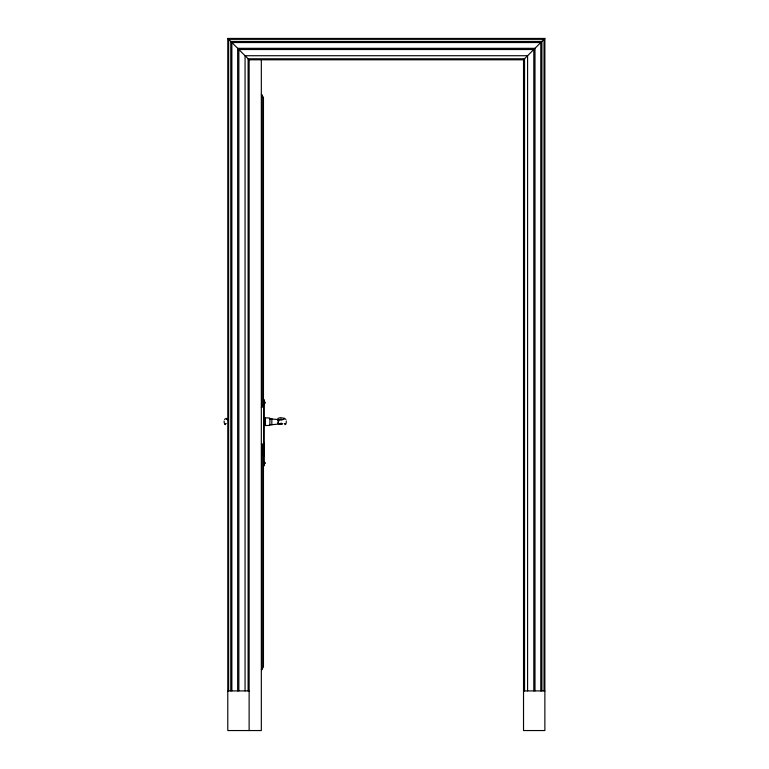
<?xml version="1.0" encoding="UTF-8"?>
<svg xmlns="http://www.w3.org/2000/svg" width="769" height="769" viewBox="0 0 769 769"><rect width="100%" height="100%" fill="white"/><g stroke="black" fill="none" stroke-linecap="round" stroke-linejoin="round"><path stroke-width="1.15" d="M263.854 461.698L263.854 455.815M263.854 442.857L263.863 425.19M263.863 419.297L263.863 403.985M263.959 463.217L263.959 464.716L263.959 461.41M263.959 403.446L263.873 399.438L263.892 400.716M263.959 400.899L263.959 404.177M271.38 418.711L269.919 418.355L269.89 425.084M264.353 418.913L263.921 418.288L264.344 425.103L264.805 417.875L269.352 417.942M269.352 425.459L264.805 425.526L265.132 417.884M271.841 418.509L271.841 424.892M265.334 463.486L265.382 462.678M286.203 422.998L286.318 421.028M282.223 424.257L278.186 423.575L278.628 420.903L278.128 419.864L278.186 423.575L282.242 423.69L281.041 423.075M263.93 402.6L263.805 466.129L263.796 464.668M265.238 403.177L265.343 402.187M263.921 422.094L264.344 421.345M278.186 423.575L278.541 422.008M263.921 423.604L264.344 423.123L264.776 423.95M544.875 38.45L544.875 730.55L523.526 730.55L523.526 59.79L544.875 38.45L227.787 38.45L227.787 730.55L261.325 730.55L261.325 59.79M264.805 424.997L265.132 425.517L264.786 418.634M283.655 418.874L284.29 418.326L285.981 419.432M263.921 419.643L264.776 419.028M269.9 418.913L280.589 419.691M281.714 419.316L280.252 419.086M262.239 406.455L263.459 404.773L263.459 97.442L262.239 95.769M262.239 668.655L263.459 666.983L263.459 446.549L262.239 444.867M269.342 424.959L281.223 423.806M224.471 419.432L226.163 418.326L226.797 418.874M284.914 424.632L285.981 423.969M281.185 420.134L284.03 419.278M224.913 423.94L226.211 423.536M277.869 418.403L280.425 417.634L284.29 418.326M278.628 420.903L278.128 419.864L278.868 419.682M227.787 38.45L249.127 59.79L523.526 59.79M261.325 94.856L262.239 94.856L262.239 407.368L261.325 407.368M261.325 443.953L262.239 443.953L262.239 669.568L261.325 669.568M227.787 690.918L249.127 690.918M523.526 690.918L544.875 690.918M278.128 419.864L280.003 419.98M226.422 419.278L228.008 419.73M284.242 423.536L285.53 423.94M269.381 418.49L269.938 418.74M224.471 423.969L225.538 424.632M224.125 421.028L224.25 422.998M264.382 446.501L264.382 455.729L264.382 442.886L264.382 445.636M544.019 690.918L544.019 39.296L228.633 39.296L228.633 690.918M541.895 690.918L541.895 41.43L230.767 41.43L230.767 690.918M540.79 690.918L540.79 42.535L231.863 42.535L231.863 690.918M534.993 690.918L534.993 48.332L237.659 48.332L237.659 690.918M533.811 690.918L533.811 49.514L238.851 49.514L238.851 690.918M527.592 690.918L527.592 55.724L245.061 55.724L245.061 690.918M524.545 690.918L524.545 58.78L248.108 58.78L248.108 690.918M264.392 443.425L264.392 448.087M263.93 442.781L263.93 455.806M263.498 442.781L263.498 455.825M249.127 59.79L249.127 730.55M264.382 424.584L264.344 425.103L264.344 423.123L264.382 424.584"/></g></svg>
